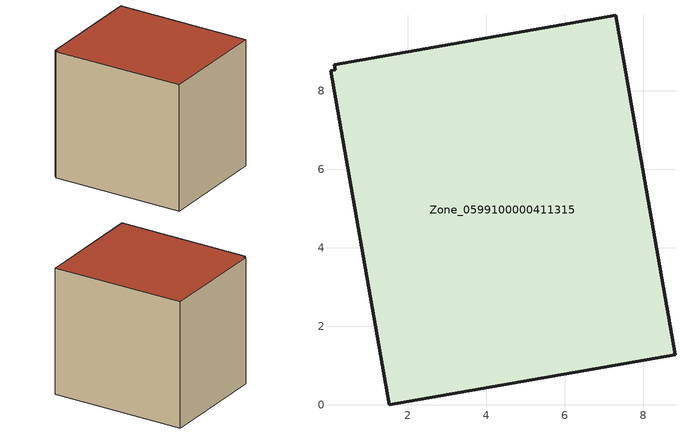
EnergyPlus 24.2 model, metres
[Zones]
Zone_0599100000411315
 floor ground (C_G): 0.12,8.67 7.29,9.93 8.8,1.28 1.52,0 0.03,8.51 0.15,8.53 z0
 wall outside (C_F): 8.8,1.28 7.29,9.93 0.12,8.67 0.15,8.53 0.03,8.51 1.52,0 8.8,1.28 z0:8.27
 roof outside (C_R): 7.29,9.93 0.12,8.67 0.15,8.53 0.03,8.51 1.52,0 8.8,1.28 z8.27
[BUILDING]
Pand.0599100000411315: North Axis=0; Terrain=City; Loads Convergence Tolerance Value=0.04; Temperature Convergence Tolerance Value=0.4; Solar Distribution=FullExterior; Maximum Number of Warmup Days=25; Minimum Number of Warmup Days=1
[Site:Location]
Rotterdam.The.Hague.AP_ZH_NLD Design_Conditions: Latitude=51.96; Longitude=4.45; Time Zone=1; Elevation=-4.5
[SITE:GROUNDTEMPERATURE:BUILDINGSURFACE]
18, 18, 18, 18, 18, 18, 18, 18, 18, 18, 18, 18
[MATERIAL] Thermal Absorptance=0.9; Solar Absorptance=0.7; Visible Absorptance=0.7
Name | Roughness | Thickness | Conductivity | Density | Specific Heat
G.TI.1992-2005 | MediumSmooth | 0.15 | 0.06 | 540 | 1210
F.TI.1992-2005 | Rough | 0.3 | 0.12 | 1920 | 840
R.TI.1992-2005 | MediumRough | 0.2 | 0.08 | 1500 | 1000
[CONSTRUCTION]
C_G: G.TI.1992-2005
C_F: F.TI.1992-2005
C_R: R.TI.1992-2005
[ZONE]
Zone_0599100000411315: Type=1; Multiplier=1; Ceiling Height=Autocalculate; Volume=Autocalculate; Floor Area=autocalculate; Part of Total Floor Area=Yes
[ZONEINFILTRATION:DESIGNFLOWRATE]
Infil_Zone_0599100000411315: Zone or ZoneList or Space or SpaceList=Zone_0599100000411315; Schedule=AlwaysOn; Design Flow Rate Calculation Method=Flow/Area; Flow Rate per Floor Area=0.0015; Constant Term Coefficient=1; Temperature Term Coefficient=0; Velocity Term Coefficient=0; Velocity Squared Term Coefficient=0
[HVACTEMPLATE:ZONE:IDEALLOADSAIRSYSTEM]
Zone_0599100000411315: Maximum Heating Supply Air Temperature=50; Minimum Cooling Supply Air Temperature=13; Maximum Heating Supply Air Humidity Ratio=0.0156; Minimum Cooling Supply Air Humidity Ratio=0.0077; Heating Limit=NoLimit; Cooling Limit=NoLimit; Dehumidification Control Type=ConstantSensibleHeatRatio; Cooling Sensible Heat Ratio=0.7; Dehumidification Setpoint=60; Humidification Control Type=None; Humidification Setpoint=30; Outdoor Air Method=None; Outdoor Air Flow Rate per Person=0.00944; Outdoor Air Flow Rate per Zone Floor Area=0; Outdoor Air Flow Rate per Zone=0; Demand Controlled Ventilation Type=None; Outdoor Air Economizer Type=NoEconomizer; Heat Recovery Type=None; Sensible Heat Recovery Effectiveness=0.7; Latent Heat Recovery Effectiveness=0.65
[ZONECONTROL:THERMOSTAT]
ThermostatControl_Zone_0599100000411315: Zone or ZoneList=Zone_0599100000411315; Control Type Schedule=DualSetpointControlType; Control 1=Thermostat_Zone_0599100000411315; Temperature Difference Between Cutout And Setpoint=0
[THERMOSTATSETPOINT:DUALSETPOINT]
Thermostat_Zone_0599100000411315: Heating Setpoint Temperature Schedule=HeatingSetpoint_Zone_0599100000411315; Cooling Setpoint Temperature Schedule=CoolingSetpoint_Zone_0599100000411315
[SCHEDULE:COMPACT]
HeatingSetpoint_Zone_0599100000411315: Through: 12/31, For: AllDays, Until: 24:00, 21
CoolingSetpoint_Zone_0599100000411315: Through: 12/31, For: AllDays, Until: 24:00, 24
DualSetpointControlType: Through: 12/31, For: AllDays, Until: 24:00, 4
AlwaysOn: Through: 12/31, For: AllDays, Until: 24:00, 1
